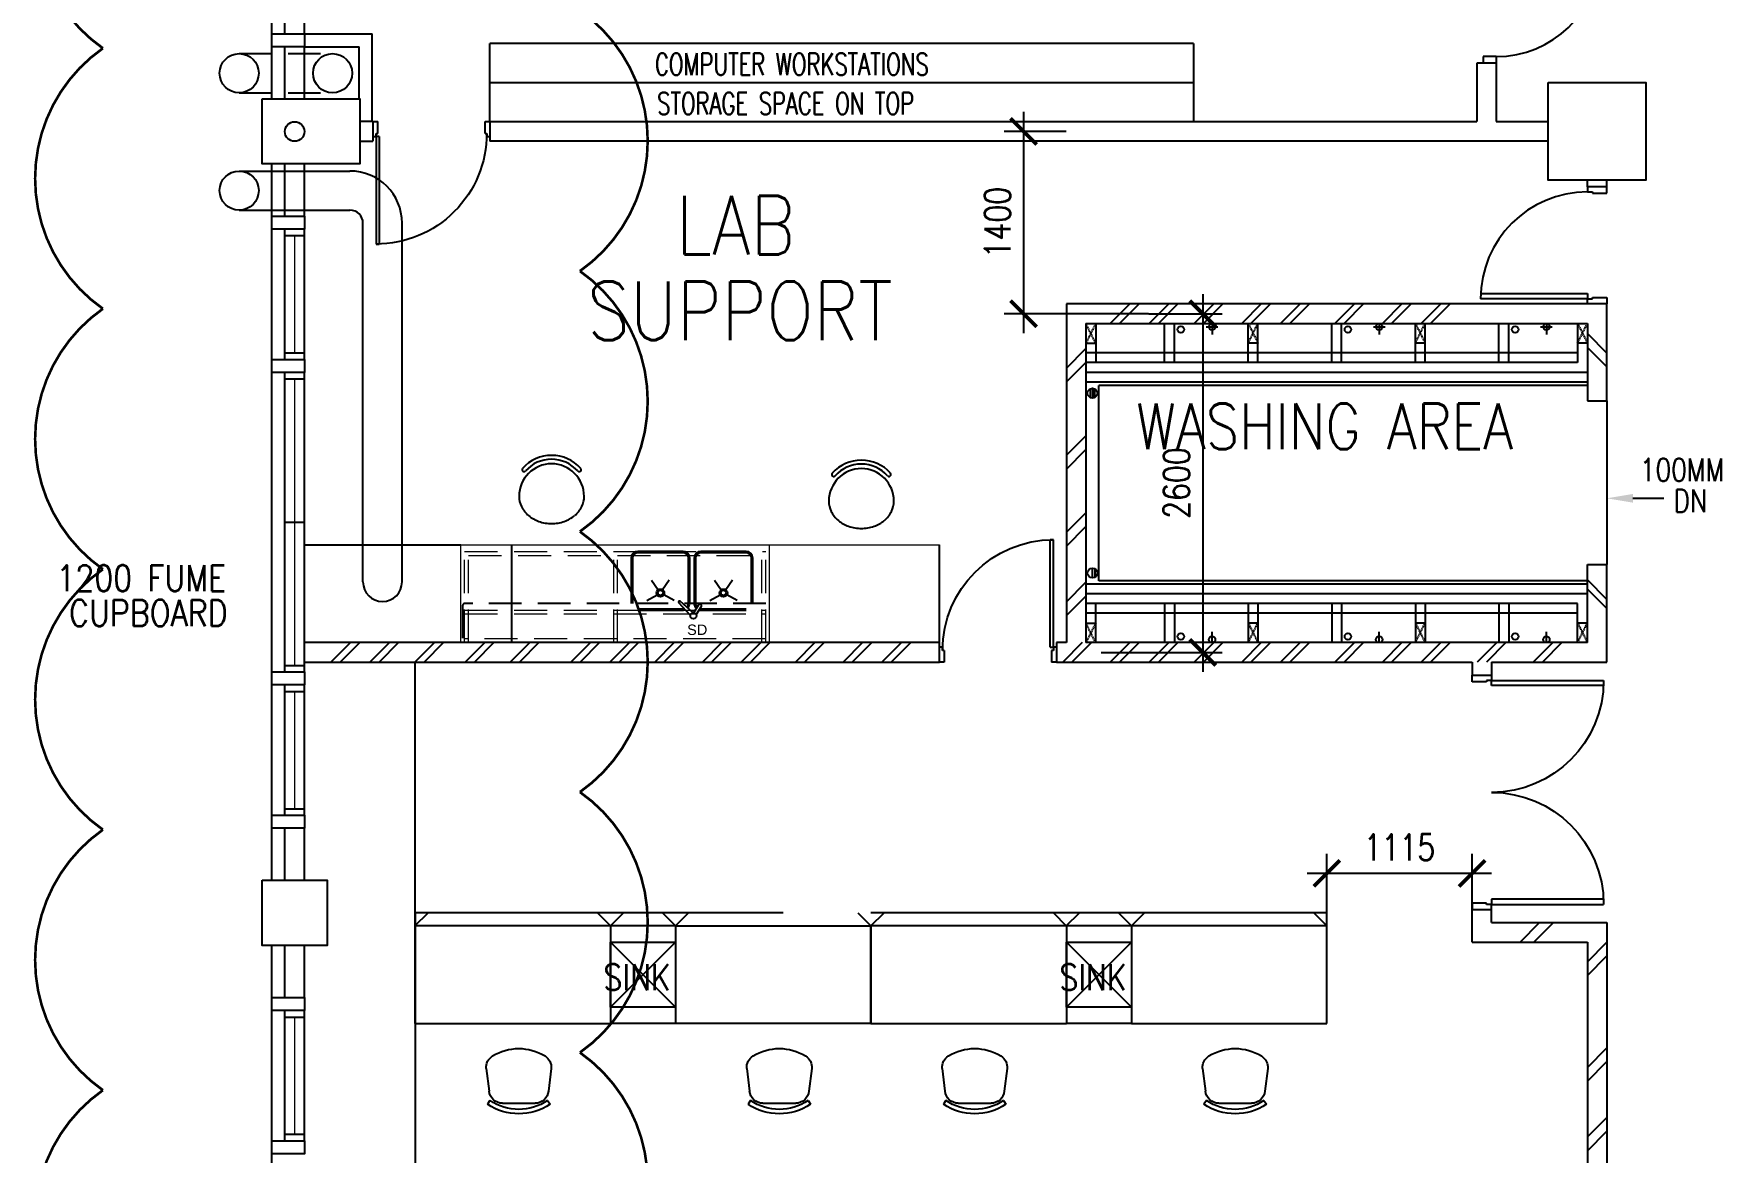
# Model space of a CAD drawing. Extents: x 2687779 to 2997471, y -863049 to -631414.
# Drawn here: x 2944002 to 2956957, y -822262 to -813674 of the extents above; entities that cross this region are included whole.
import ezdxf

# ---------------------------------------------------------------- set-up
doc = ezdxf.new("R2010")
doc.units = 0
doc.header["$LTSCALE"] = 10
doc.header["$MEASUREMENT"] = 0
doc.header["$PDMODE"] = 34
for name, pattern in [('DASHED', [0.75, 0.5, -0.25]), ('DASHEDX2', [38.1, 25.4, -12.7]), ('HIDDEN', [0.375, 0.25, -0.125])]:
    doc.linetypes.add(name, pattern=pattern)
doc.layers.get('0').update_dxf_attribs({"linetype": 'CONTINUOUS'})
doc.layers.get('DEFPOINTS').update_dxf_attribs({"linetype": 'CONTINUOUS'})
for name, color, linetype in [('BO', 7, 'CONTINUOUS'), ('COL', 3, 'CONTINUOUS'), ('DOOR', 5, 'CONTINUOUS'), ('DR', 7, 'CONTINUOUS'), ('DRAIN', 1, 'CONTINUOUS'), ('FURN', 1, 'CONTINUOUS'), ('FURN1', 7, 'CONTINUOUS'), ('H', 1, 'CONTINUOUS'), ('hatch', 7, 'CONTINUOUS'), ('RISERFUME', 1, 'CONTINUOUS'), ('RWDP', 145, 'CONTINUOUS'), ('stair', 7, 'CONTINUOUS'), ('T50', 3, 'CONTINUOUS'), ('WALL', 2, 'CONTINUOUS'), ('WIN', 5, 'CONTINUOUS')]:
    doc.layers.add(name, color=color, linetype=linetype)
doc.styles.add('ADEY', font='', dxfattribs={"height": 110})
doc.styles.add('ROMANS', font='romans.shx', dxfattribs={"width": 0.8, "height": 100})
doc.styles.get("Standard").update_dxf_attribs({"font": 'ROMANS.SHX'})
doc.styles.get('ADEY').set_extended_font_data('Arial Black')
doc.dimstyles.new('STANDARD$0', dxfattribs={"dimscale": 0, "dimtxt": 8, "dimasz": 6, "dimexe": 1, "dimexo": 1, "dimgap": 3, "dimtad": 1, "dimdec": 0, "dimlfac": -1, "dimrnd": 1, "dimzin": 0, "dimdsep": 46, "dimtxsty": 'Standard', "dimcen": 0, "dimclrd": 5, "dimclre": 250, "dimadec": 0, "dimazin": 0, "dimtfac": 1, "dimtdec": 4, "dimtofl": 0, "dimtmove": 0, "dimatfit": 3, "dimfxl": 1, "dimtolj": 1, "dimtzin": 0, "dimarcsym": 0})

# ---------------------------------------------------------------- blocks, each defined once
blk = doc.blocks.new('D900')
at = {"layer": 'DOOR', "color": 7}
for p, q in [((50, 100), (50, 899)), ((80, 899), (50, 899)), ((80, 100), (80, 899)), ((0, 100), (0, 0)), ((0, 100), (50, 100)), ((0, 0), (50, 0)), ((50, 100), (50, 0)), ((50, 100), (80, 100)), ((850, 100), (850, 0)), ((850, 100), (900, 100)), ((850, 0), (900, 0)), ((900, 100), (900, 0))]:
    blk.add_line(p, q, dxfattribs=at)
blk.add_arc((50, 100), 800, 0, 87.8509, dxfattribs=at)
blk = doc.blocks.new('DR-1800-B')
at = {"layer": 'DR'}
for p, q in [((-50, 0), (0, 0)), ((0, 0), (0, -150)), ((-1800, 0), (-1800, -150)), ((-1750, 0), (-1800, 0)), ((-1760, -150), (-1760, -110)), ((-1760, -110), (-1750, -110)), ((-1750, -110), (-1750, 0)), ((-50, -110), (-50, 0)), ((-40, -110), (-50, -110)), ((-40, -150), (-40, -110)), ((-1800, -150), (-1760, -150)), ((-1760, -150), (-1760, -1010)), ((-1720, -150), (-1760, -150)), ((-1720, -1009), (-1720, -150)), ((-80, -1009), (-80, -150)), ((-80, -150), (-40, -150)), ((-40, -150), (-40, -1010)), ((0, -150), (-40, -150))]:
    blk.add_line(p, q, dxfattribs=at)
for centre, start, end in [((-1760, -150), 270, 0), ((-40, -150), 180.0001, 270)]:
    blk.add_arc(centre, 860, start, end, dxfattribs=at)
blk = doc.blocks.new('DR900')
at = {"layer": 'DR', "color": 7}
for p, q in [((25, 940), (50, 940)), ((25, 115), (25, 940)), ((50, 115), (50, 940)), ((0, 115), (25, 115)), ((0, 0), (38, 0)), ((50, 115), (25, 115)), ((25, 115), (25, 90)), ((25, 90), (38, 90)), ((38, 90), (38, 0)), ((862, 90), (875, 90)), ((862, 90), (862, 0)), ((862, 0), (900, 0)), ((875, 115), (900, 115)), ((875, 115), (875, 90))]:
    blk.add_line(p, q, dxfattribs=at)
blk.add_arc((25, 90), 850, 0, 90, dxfattribs=at)
blk = doc.blocks.new('DR-900-B')
at = {"layer": 'DR'}
for p, q in [((0, 900), (-150, 900)), ((-150, 900), (-150, 860)), ((-150, 860), (-110, 860)), ((-110, 860), (-110, 850)), ((-110, 850), (0, 850)), ((0, 850), (0, 900)), ((-150, 40), (-970, 40)), ((-969, 80), (-150, 80)), ((-150, 80), (-150, 40)), ((-150, 40), (-110, 40)), ((-150, 0), (-150, 40)), ((0, 0), (-150, 0)), ((-110, 50), (0, 50)), ((-110, 40), (-110, 50)), ((0, 50), (0, 0))]:
    blk.add_line(p, q, dxfattribs=at)
blk.add_arc((-150, 40), 820, 90, 180, dxfattribs=at)
blk = doc.blocks.new('_ARCHTICK')
at = {"color": 0, "linetype": 'ByBlock', "const_width": 0.15}
blk.add_lwpolyline([(-0.5, -0.5), (0.5, 0.5)], dxfattribs=at)
blk = doc.blocks.new('*D337')
at = {"layer": 'BO', "color": 7, "linetype": 'Continuous', "lineweight": -2, "transparency": 16777216}
for p, q in [((2952976, -815674), (2952976, -818574)), ((2952563, -815824), (2953126, -815824)), ((2952197, -818424), (2953126, -818424))]:
    blk.add_line(p, q, dxfattribs=at)
at = {"layer": 'DEFPOINTS', "color": 0, "linetype": 'Continuous', "transparency": 16777216}
for p in [(2952413, -815824), (2952047, -818424), (2952976, -818424)]:
    blk.add_point(p, dxfattribs=at)
at = {"layer": 'BO', "color": 7, "linetype": 'Continuous', "lineweight": -2, "transparency": 16777216, "xscale": 200, "yscale": 200, "zscale": 200}
for p, rotation in [((2952976, -815824), 90), ((2952976, -818424), 270)]:
    blk.add_blockref('_ARCHTICK', p, dxfattribs=dict(at, rotation=rotation))
at = {"layer": 'BO', "color": 7, "linetype": 'Continuous', "transparency": 16777216, "insert": (2952776, -817124), "char_height": 200, "attachment_point": 5, "rotation": 90, "style": 'ROMANS'}
blk.add_mtext('\\A1;2600', dxfattribs=at)
blk = doc.blocks.new('*D338')
at = {"layer": 'BO', "color": 7, "linetype": 'Continuous', "lineweight": -2, "transparency": 16777216}
for p, q in [((2951601, -814274), (2951601, -815974)), ((2951929, -814424), (2951451, -814424)), ((2952561, -815824), (2951451, -815824))]:
    blk.add_line(p, q, dxfattribs=at)
at = {"layer": 'DEFPOINTS', "color": 0, "linetype": 'Continuous', "transparency": 16777216}
for p in [(2952079, -814424), (2951601, -815824), (2952711, -815824)]:
    blk.add_point(p, dxfattribs=at)
at = {"layer": 'BO', "color": 7, "linetype": 'Continuous', "lineweight": -2, "transparency": 16777216, "xscale": 200, "yscale": 200, "zscale": 200}
for p, rotation in [((2951601, -814424), 90), ((2951601, -815824), 270)]:
    blk.add_blockref('_ARCHTICK', p, dxfattribs=dict(at, rotation=rotation))
at = {"layer": 'BO', "color": 7, "linetype": 'Continuous', "transparency": 16777216, "insert": (2951401, -815124), "char_height": 200, "attachment_point": 5, "rotation": 90, "style": 'ROMANS'}
blk.add_mtext('\\A1;1400', dxfattribs=at)
blk = doc.blocks.new('CHAIR11')
at = {"layer": 'FURN', "color": 1}
for p, q in [((-676, 492), (-653, 318)), ((-176, 492), (-198, 318)), ((-647, 246), (-666, 218)), ((-300, 225), (-552, 225)), ((-205, 246), (-186, 218))]:
    blk.add_line(p, q, dxfattribs=at)
for centre, radius, start, end in [((-574, 501), 102, 121.593, 184.9697), ((-426, 260), 385, 58.407, 121.593), ((-278, 501), 102, 355.0303, 58.407), ((-552, 327), 102, 184.9697, 270), ((-300, 327), 102, 270, 355.0303), ((-426, 569), 425, 235.6197, 304.3803), ((-426, 569), 391, 235.6197, 304.3803)]:
    blk.add_arc(centre, radius, start, end, dxfattribs=at)
blk = doc.blocks.new('*D347')
at = {"layer": 'DEFPOINTS', "color": 0, "linetype": 'Continuous', "transparency": 16777216}
for p in [(2953929, -820121), (2953929, -820649), (2955044, -820649)]:
    blk.add_point(p, dxfattribs=at)
at = {"layer": 'FURN', "color": 7, "linetype": 'Continuous', "lineweight": -2, "transparency": 16777216}
for p, q in [((2953929, -820499), (2953929, -819971)), ((2955044, -820499), (2955044, -819971)), ((2955194, -820121), (2953779, -820121))]:
    blk.add_line(p, q, dxfattribs=at)
at = {"layer": 'FURN', "color": 7, "linetype": 'Continuous', "lineweight": -2, "transparency": 16777216, "xscale": 200, "yscale": 200, "zscale": 200, "rotation": 180}
blk.add_blockref('_ARCHTICK', (2953929, -820121), dxfattribs=at)
at = {"layer": 'FURN', "color": 7, "linetype": 'Continuous', "lineweight": -2, "transparency": 16777216, "xscale": 200, "yscale": 200, "zscale": 200}
blk.add_blockref('_ARCHTICK', (2955044, -820121), dxfattribs=at)
at = {"layer": 'FURN', "color": 7, "linetype": 'Continuous', "transparency": 16777216, "insert": (2954487, -819921), "char_height": 200, "attachment_point": 5, "style": 'ROMANS'}
blk.add_mtext('\\A1;1115', dxfattribs=at)
blk = doc.blocks.new('CHAIR10')
at = {"layer": 'FURN1', "color": 1}
for centre, radius, start, end in [((-515, 735), 216, 116.3827, 140.136), ((-533, 772), 175, 90, 116.3827), ((-533, 697), 250, 270, 90), ((-328, 909), 15, 48.1599, 228.1599), ((-518, 697), 300, 311.8401, 48.1599), ((-443, 697), 299, 160.9198, 180), ((-487, 712), 252, 140.136, 160.9198), ((-518, 697), 270, 311.8401, 48.1599), ((-443, 697), 299, 180, 199.0802), ((-487, 682), 252, 199.0802, 219.864), ((-515, 658), 216, 219.864, 243.6173), ((-533, 622), 175, 243.6173, 270), ((-328, 485), 15, 131.8401, 311.8401)]:
    blk.add_arc(centre, radius, start, end, dxfattribs=at)

msp = doc.modelspace()

# ---------------------------------------------------------------- linework, layer by layer
at = {"color": 9}
for p, q in [((2945829.5, -814174.1), (2945829.5, -808674.1)), ((2945829.5, -820174.1), (2945829.5, -814674.1)), ((2945829.5, -826174.1), (2945829.5, -820674.1))]:
    msp.add_line(p, q, dxfattribs=at)
at = {"color": 5, "linetype": 'DASHED'}
for p, q in [((2952154.5, -815899.1), (2952079.5, -816049.1)), ((2952154.5, -816049.1), (2952079.5, -815899.1)), ((2953325.3, -816049.1), (2953400.3, -815899.1)), ((2953325.3, -815899.1), (2953400.3, -816049.1)), ((2954608.7, -816049.1), (2954683.7, -815899.1)), ((2954608.7, -815899.1), (2954683.7, -816049.1)), ((2955854.5, -815899.1), (2955929.5, -816049.1)), ((2955854.5, -816049.1), (2955929.5, -815899.1)), ((2952079.5, -816049.1), (2952154.5, -816049.1)), ((2953400.3, -816049.1), (2953325.3, -816049.1)), ((2954683.7, -816049.1), (2954608.7, -816049.1)), ((2955929.5, -816049.1), (2955854.5, -816049.1)), ((2952154.5, -818349.1), (2952079.5, -818199.1)), ((2952154.5, -818199.1), (2952079.5, -818349.1)), ((2952079.5, -818199.1), (2952154.5, -818199.1)), ((2953325.3, -818199.1), (2953400.3, -818349.1)), ((2953325.3, -818349.1), (2953400.3, -818199.1)), ((2953400.3, -818199.1), (2953325.3, -818199.1)), ((2954608.7, -818199.1), (2954683.7, -818349.1)), ((2954608.7, -818349.1), (2954683.7, -818199.1)), ((2954683.7, -818199.1), (2954608.7, -818199.1)), ((2955854.5, -818349.1), (2955929.5, -818199.1)), ((2955854.5, -818199.1), (2955929.5, -818349.1)), ((2955929.5, -818199.1), (2955854.5, -818199.1))]:
    msp.add_line(p, q, dxfattribs=at)
at = {"color": 7}
for p, q in [((2952154.5, -815899.1), (2952154.5, -816199.1)), ((2952683.7, -816199.1), (2952683.7, -815899.1)), ((2952758.7, -816199.1), (2952758.7, -815899.1)), ((2953325.3, -816199.1), (2953325.3, -815899.1)), ((2953400.3, -816199.1), (2953400.3, -815899.1)), ((2953967, -816199.1), (2953967, -815899.1)), ((2954042, -816199.1), (2954042, -815899.1)), ((2954608.7, -816199.1), (2954608.7, -815899.1)), ((2954683.7, -816199.1), (2954683.7, -815899.1)), ((2955250.3, -816199.1), (2955250.3, -815899.1)), ((2955325.3, -816199.1), (2955325.3, -815899.1)), ((2955854.5, -815899.1), (2955854.5, -816199.1)), ((2955854.5, -816199.1), (2952079.5, -816199.1)), ((2955929.5, -816274.1), (2952079.5, -816274.1)), ((2955929.5, -816349.1), (2952079.5, -816349.1)), ((2955929.5, -817899.1), (2952079.5, -817899.1)), ((2955929.5, -817974.1), (2952079.5, -817974.1)), ((2955854.5, -818049.1), (2952079.5, -818049.1)), ((2952154.5, -818349.1), (2952154.5, -818049.1)), ((2952683.7, -818049.1), (2952683.7, -818349.1)), ((2952758.7, -818049.1), (2952758.7, -818349.1)), ((2953325.3, -818049.1), (2953325.3, -818349.1)), ((2953400.3, -818049.1), (2953400.3, -818349.1)), ((2953967, -818049.1), (2953967, -818349.1)), ((2954042, -818049.1), (2954042, -818349.1)), ((2954608.7, -818049.1), (2954608.7, -818349.1)), ((2954683.7, -818049.1), (2954683.7, -818349.1)), ((2955250.3, -818049.1), (2955250.3, -818349.1)), ((2955325.3, -818049.1), (2955325.3, -818349.1)), ((2955854.5, -818349.1), (2955854.5, -818049.1))]:
    msp.add_line(p, q, dxfattribs=at)
for p, q in [((2953003.9, -815924.1), (2953092.7, -815924.1)), ((2953048.1, -815899.1), (2953048.1, -815982.3)), ((2954287.2, -815924.1), (2954376, -815924.1)), ((2954331.5, -815899.1), (2954331.5, -815982.3)), ((2955570.6, -815924.1), (2955659.3, -815924.1)), ((2955614.8, -815899.1), (2955614.8, -815982.3)), ((2953048.1, -818349.1), (2953048.1, -818265.9)), ((2954331.5, -818349.1), (2954331.5, -818265.9)), ((2955614.8, -818349.1), (2955614.8, -818265.9))]:
    msp.add_line(p, q)
at = {"color": 8, "linetype": 'DASHED'}
for p, q in [((2955854.5, -816124.1), (2952079.5, -816124.1)), ((2955854.5, -818124.1), (2952079.5, -818124.1))]:
    msp.add_line(p, q, dxfattribs=at)
for centre in [(2952808.2, -815945.5), (2953048.1, -815924.1), (2954091.5, -815945.5), (2954331.5, -815924.1), (2955374.8, -815945.5), (2955614.8, -815924.1), (2952808.2, -818302.7), (2953048.1, -818324.1), (2954091.5, -818302.7), (2954331.5, -818324.1), (2955374.8, -818302.7), (2955614.8, -818324.1)]:
    msp.add_circle(centre, 25)
at = {"layer": 'COL'}
for points in [[(2955629.5, -814049.1), (2956379.5, -814049.1), (2956379.5, -814799.1), (2955629.5, -814799.1)], [(2945754.5, -814174.1), (2946504.5, -814174.1), (2946504.5, -814674.1), (2945754.5, -814674.1)], [(2945754.5, -820174.1), (2946254.5, -820174.1), (2946254.5, -820674.1), (2945754.5, -820674.1)]]:
    msp.add_lwpolyline(points, close=True, dxfattribs=at)
at = {"layer": 'DR', "color": 7, "linetype": 'Continuous'}
msp.add_line((2956279.5, -817241), (2956516.5, -817241), dxfattribs=at)
msp.add_solid([(2956279.5, -817274.3), (2956279.5, -817207.7), (2956079.5, -817241)], dxfattribs=at)
at = {"layer": 'DRAIN', "color": 5}
for p, q in [((2952179.5, -817874.1), (2952179.5, -816374.1)), ((2955929.5, -816374.1), (2952179.5, -816374.1)), ((2955929.5, -817874.1), (2952179.5, -817874.1))]:
    msp.add_line(p, q, dxfattribs=at)
at = {"layer": 'FURN', "linetype": 'Continuous'}
for p, q in [((2948704.5, -813749.1), (2947504.5, -813749.1)), ((2947504.5, -814349.1), (2947504.5, -813749.1)), ((2949904.5, -813749.1), (2948704.5, -813749.1)), ((2951104.5, -813749.1), (2949904.5, -813749.1)), ((2952304.5, -813749.1), (2951104.5, -813749.1)), ((2952904.5, -813749.1), (2952304.5, -813749.1)), ((2952904.5, -813749.1), (2952904.5, -814349.1)), ((2947504.5, -814049.1), (2952904.5, -814049.1)), ((2947504.5, -814349.1), (2948704.5, -814349.1)), ((2948704.5, -814349.1), (2949904.5, -814349.1)), ((2949904.5, -814349.1), (2951104.5, -814349.1)), ((2951104.5, -814349.1), (2952304.5, -814349.1)), ((2952304.5, -814349.1), (2952904.5, -814349.1)), ((2953400.3, -816199.1), (2953325.3, -816199.1)), ((2954683.7, -816199.1), (2954608.7, -816199.1)), ((2952111.5, -816401.3), (2952111.5, -816466.3)), ((2952130.1, -816396.3), (2952130.1, -816471.3)), ((2952148.8, -816466.3), (2952148.8, -816401.3)), ((2946079.5, -817599.1), (2947279.5, -817599.1)), ((2946079.5, -818349.1), (2946079.5, -817599.1)), ((2947669.5, -817599.1), (2947669.5, -818349.1)), ((2950954.5, -818349), (2950954.5, -817599.1)), ((2952130.1, -817851.9), (2952130.1, -817776.9)), ((2952148.8, -817781.9), (2952148.8, -817846.9)), ((2953400.3, -818049.1), (2953325.3, -818049.1)), ((2954683.7, -818049.1), (2954608.7, -818049.1)), ((2947279.5, -818349.1), (2946079.5, -818349.1)), ((2946929.5, -821149.1), (2946929.5, -818499.1, 0)), ((2946928.5, -820523.1), (2947029.5, -820424.1)), ((2946929.5, -820424.1), (2946929.5, -838349.1)), ((2949754.5, -820424.1), (2946929.5, -820424.1)), ((2948329.5, -820424.1), (2948428.5, -820523.1)), ((2948428.5, -820523.1), (2948529.5, -820424.1)), ((2948829.5, -820424.1), (2948928.5, -820523.1)), ((2948928.5, -820523.1), (2949029.5, -820424.1)), ((2950329.5, -820424.1), (2950428.5, -820523.1)), ((2950428.5, -820523.1), (2950529.5, -820424.1)), ((2953929.5, -820424.1), (2950429.5, -820424.1)), ((2951829.5, -820424.1), (2951928.5, -820523.1)), ((2951928.5, -820523.1), (2952029.5, -820424.1)), ((2952329.5, -820424.1), (2952428.5, -820523.1)), ((2952428.5, -820523.1), (2952529.5, -820424.1)), ((2953829.5, -820424.1), (2953929.5, -820524.1)), ((2953929.5, -821274.1), (2953929.5, -820424.1)), ((2948429.5, -820524.1), (2946929.5, -820524.1)), ((2946929.5, -820524.1), (2946929.5, -821274.1)), ((2948429.5, -820524.1), (2946929.5, -820524.1)), ((2946929.5, -821274.1), (2946929.5, -820524.1)), ((2948929.5, -820524.1), (2948429.5, -820524.1)), ((2948429.5, -820524.1), (2948429.5, -821274.1)), ((2948929.5, -820524.1), (2950429.5, -820524.1)), ((2948929.5, -820524.1), (2948929.5, -821274.1)), ((2951929.5, -820524.1), (2950429.5, -820524.1)), ((2950429.5, -820524.1), (2950429.5, -821274.1)), ((2951929.5, -820524.1), (2950429.5, -820524.1)), ((2950429.5, -821274.1), (2950429.5, -820524.1)), ((2953929.5, -820524.1), (2951929.5, -820524.1)), ((2952429.5, -820524.1), (2951929.5, -820524.1)), ((2951929.5, -820524.1), (2951929.5, -821274.1)), ((2953929.5, -820524.1), (2952429.5, -820524.1)), ((2952429.5, -820524.1), (2952429.5, -821274.1)), ((2946929.5, -820649.1), (2946929.5, -821149.1)), ((2948929.5, -821149.1), (2948429.5, -820649.1)), ((2948429.5, -821149.1), (2948929.5, -820649.1)), ((2948429.5, -821149.1), (2948429.5, -820649.1)), ((2948429.5, -820649.1), (2948929.5, -820649.1)), ((2948679.5, -820649.1), (2948929.5, -820649.1)), ((2948929.5, -820649.1), (2948929.5, -821149.1)), ((2950429.5, -820649.1), (2950429.5, -821149.1)), ((2950429.5, -821149.1), (2950429.5, -820649.1)), ((2952429.5, -821149.1), (2951929.5, -820649.1)), ((2951929.5, -821149.1), (2952429.5, -820649.1)), ((2951929.5, -821149.1), (2951929.5, -820649.1)), ((2951929.5, -820649.1), (2952429.5, -820649.1)), ((2952179.5, -820649.1), (2952429.5, -820649.1)), ((2952429.5, -820649.1), (2952429.5, -821149.1)), ((2948929.5, -821149.1), (2948429.5, -821149.1)), ((2952429.5, -821149.1), (2951929.5, -821149.1)), ((2946929.5, -821274.1), (2948429.5, -821274.1)), ((2948929.5, -821274.1), (2948429.5, -821274.1)), ((2950429.5, -821274.1), (2948929.5, -821274.1)), ((2950429.5, -821274.1), (2951929.5, -821274.1)), ((2952429.5, -821274.1), (2951929.5, -821274.1)), ((2952429.5, -821274.1), (2953929.5, -821274.1))]:
    msp.add_line(p, q, dxfattribs=at)
at = {"layer": 'FURN', "color": 5, "linetype": 'DASHED'}
for p, q in [((2952154.5, -815899.1), (2952079.5, -816049.1)), ((2952154.5, -816049.1), (2952079.5, -815899.1)), ((2953325.3, -816049.1), (2953400.3, -815899.1)), ((2953325.3, -815899.1), (2953400.3, -816049.1)), ((2954608.7, -816049.1), (2954683.7, -815899.1)), ((2954608.7, -815899.1), (2954683.7, -816049.1)), ((2955854.5, -815899.1), (2955929.5, -816049.1)), ((2955854.5, -816049.1), (2955929.5, -815899.1)), ((2952079.5, -816049.1), (2952154.5, -816049.1)), ((2953400.3, -816049.1), (2953325.3, -816049.1)), ((2954683.7, -816049.1), (2954608.7, -816049.1)), ((2955929.5, -816049.1), (2955854.5, -816049.1)), ((2952154.5, -818349.1), (2952079.5, -818199.1)), ((2952154.5, -818199.1), (2952079.5, -818349.1)), ((2952079.5, -818199.1), (2952154.5, -818199.1)), ((2953325.3, -818199.1), (2953400.3, -818349.1)), ((2953325.3, -818349.1), (2953400.3, -818199.1)), ((2953400.3, -818199.1), (2953325.3, -818199.1)), ((2954608.7, -818199.1), (2954683.7, -818349.1)), ((2954608.7, -818349.1), (2954683.7, -818199.1)), ((2954683.7, -818199.1), (2954608.7, -818199.1)), ((2955854.5, -818349.1), (2955929.5, -818199.1)), ((2955854.5, -818199.1), (2955929.5, -818349.1)), ((2955929.5, -818199.1), (2955854.5, -818199.1))]:
    msp.add_line(p, q, dxfattribs=at)
at = {"layer": 'FURN', "color": 7}
for p, q in [((2952154.5, -815899.1), (2952154.5, -816199.1)), ((2952683.7, -816199.1), (2952683.7, -815899.1)), ((2952758.7, -816199.1), (2952758.7, -815899.1)), ((2953325.3, -816199.1), (2953325.3, -815899.1)), ((2953400.3, -816199.1), (2953400.3, -815899.1)), ((2953967, -816199.1), (2953967, -815899.1)), ((2954042, -816199.1), (2954042, -815899.1)), ((2954608.7, -816199.1), (2954608.7, -815899.1)), ((2954683.7, -816199.1), (2954683.7, -815899.1)), ((2955250.3, -816199.1), (2955250.3, -815899.1)), ((2955325.3, -816199.1), (2955325.3, -815899.1)), ((2955854.5, -815899.1), (2955854.5, -816199.1)), ((2955854.5, -816199.1), (2952079.5, -816199.1)), ((2955929.5, -816274.1), (2952079.5, -816274.1)), ((2955929.5, -816349.1), (2952079.5, -816349.1)), ((2955929.5, -817899.1), (2952079.5, -817899.1)), ((2955929.5, -817974.1), (2952079.5, -817974.1)), ((2955854.5, -818049.1), (2952079.5, -818049.1)), ((2952154.5, -818349.1), (2952154.5, -818049.1)), ((2952683.7, -818049.1), (2952683.7, -818349.1)), ((2952758.7, -818049.1), (2952758.7, -818349.1)), ((2953325.3, -818049.1), (2953325.3, -818349.1)), ((2953400.3, -818049.1), (2953400.3, -818349.1)), ((2953967, -818049.1), (2953967, -818349.1)), ((2954042, -818049.1), (2954042, -818349.1)), ((2954608.7, -818049.1), (2954608.7, -818349.1)), ((2954683.7, -818049.1), (2954683.7, -818349.1)), ((2955250.3, -818049.1), (2955250.3, -818349.1)), ((2955325.3, -818049.1), (2955325.3, -818349.1)), ((2955854.5, -818349.1), (2955854.5, -818049.1))]:
    msp.add_line(p, q, dxfattribs=at)
at = {"layer": 'FURN'}
for p, q in [((2953003.9, -815924.1), (2953092.7, -815924.1)), ((2953048.1, -815899.1), (2953048.1, -815982.3)), ((2954287.2, -815924.1), (2954376, -815924.1)), ((2954331.5, -815899.1), (2954331.5, -815982.3)), ((2955570.6, -815924.1), (2955659.3, -815924.1)), ((2955614.8, -815899.1), (2955614.8, -815982.3)), ((2948708.1, -818025.8), (2948786.8, -817982.1)), ((2948744.7, -817868.8), (2948795.9, -817942.8)), ((2948881.3, -817868.8), (2948830.1, -817942.8)), ((2948917.9, -818025.8), (2948839.2, -817982.1)), ((2949192.1, -818025.8), (2949270.8, -817982.1)), ((2949228.7, -817868.8), (2949279.9, -817942.8)), ((2949365.3, -817868.8), (2949314.1, -817942.8)), ((2949401.9, -818025.8), (2949323.2, -817982.1)), ((2949042.9, -818141.7), (2948954.5, -818042.5)), ((2949064.3, -818120.3), (2948965.1, -818031.8)), ((2949102.5, -818064.3), (2949066.8, -818120.2)), ((2949122.4, -818077), (2949086.7, -818132.9)), ((2953048.1, -818349.1), (2953048.1, -818265.9)), ((2954331.5, -818349.1), (2954331.5, -818265.9)), ((2955614.8, -818349.1), (2955614.8, -818265.9))]:
    msp.add_line(p, q, dxfattribs=at)
at = {"layer": 'FURN', "color": 8, "linetype": 'DASHED'}
for p, q in [((2955854.5, -816124.1), (2952079.5, -816124.1)), ((2955854.5, -818124.1), (2952079.5, -818124.1))]:
    msp.add_line(p, q, dxfattribs=at)
at = {"layer": 'FURN', "color": 5}
for p, q in [((2952179.5, -817874.1), (2952179.5, -816374.1)), ((2955929.5, -816374.1), (2952179.5, -816374.1)), ((2955929.5, -817874.1), (2952179.5, -817874.1))]:
    msp.add_line(p, q, dxfattribs=at)
at = {"layer": 'FURN', "lineweight": 18}
for p, q in [((2947279.5, -818349.1), (2947279.5, -817599.1)), ((2947279.5, -817599.1), (2950954.5, -817599.1)), ((2949651.5, -818349.1), (2949651.5, -817599.1))]:
    msp.add_line(p, q, dxfattribs=at)
at = {"layer": 'FURN', "color": 8, "linetype": 'DASHEDX2', "lineweight": 5}
for p, q in [((2947309.5, -818349.1), (2947309.5, -817649.1)), ((2947309.5, -817649.1), (2949621.5, -817649.1)), ((2947339.5, -818349.1), (2947339.5, -817649.1)), ((2947339.5, -817679.1), (2949591.5, -817679.1)), ((2948454.5, -818349.1), (2948454.5, -817649.1)), ((2948484.5, -818349.1), (2948484.5, -817649.1)), ((2949591.5, -818349.1), (2949591.5, -817649.1)), ((2949621.5, -818349.1), (2949621.5, -817649.1)), ((2947309.5, -818099.1), (2949621.5, -818099.1)), ((2947309.5, -818129.1), (2949621.5, -818129.1)), ((2949621.5, -818319.1), (2947309.5, -818319.1))]:
    msp.add_line(p, q, dxfattribs=at)
at = {"layer": 'FURN', "linetype": 'HIDDEN', "ltscale": 100}
for p, q in [((2947294.5, -818064.1), (2947294.5, -818349.1)), ((2949621.8, -818049.1), (2947309.5, -818049.1))]:
    msp.add_line(p, q, dxfattribs=at)
at = {"layer": 'FURN'}
for points in [[(2948588, -817700.5), (2948588, -818047.7)], [(2948598, -817700.5), (2948598, -818047.7)], [(2948986.6, -817649.1), (2948639.4, -817649.1)], [(2948986.6, -817659.1), (2948639.4, -817659.1)], [(2949028, -818047.7), (2949028, -817700.5)], [(2949038, -818047.7), (2949038, -817700.5)], [(2949072, -817700.5), (2949072, -818047.7)], [(2949082, -817700.5), (2949082, -818047.7)], [(2949470.6, -817649.1), (2949123.4, -817649.1)], [(2949470.6, -817659.1), (2949123.4, -817659.1)], [(2949512, -818047.7), (2949512, -817700.5)], [(2949522, -818047.7), (2949522, -817700.5)], [(2948639.4, -818089.1), (2948986.6, -818089.1)], [(2948639.4, -818099.1), (2948986.6, -818099.1)], [(2949123.4, -818089.1), (2949470.6, -818089.1)], [(2949123.4, -818099.1), (2949470.6, -818099.1)]]:
    msp.add_lwpolyline(points, dxfattribs=at)
for centre, radius in [((2952808.2, -815945.5), 25), ((2953048.1, -815924.1), 25), ((2954091.5, -815945.5), 25), ((2954331.5, -815924.1), 25), ((2955374.8, -815945.5), 25), ((2955614.8, -815924.1), 25), ((2948813, -817967.5), 30), ((2948813, -817967.5), 20), ((2949297, -817967.5), 30), ((2949297, -817967.5), 20), ((2949066, -818143.4), 23.2), ((2952808.2, -818302.7), 25), ((2953048.1, -818324.1), 25), ((2954091.5, -818302.7), 25), ((2954331.5, -818324.1), 25), ((2955374.8, -818302.7), 25), ((2955614.8, -818324.1), 25)]:
    msp.add_circle(centre, radius, dxfattribs=at)
at = {"layer": 'FURN', "linetype": 'Continuous'}
for centre in [(2952130.1, -816433.8), (2952130.1, -817814.4)]:
    msp.add_circle(centre, 37.5, dxfattribs=at)
at = {"layer": 'FURN'}
for centre, radius, start, end in [((2948639.4, -817700.5), 51.4, 90, 180), ((2948639.4, -817700.5), 41.4, 90, 180), ((2948986.6, -817700.5), 51.4, 0, 90), ((2948986.6, -817700.5), 41.4, 0, 90), ((2949123.4, -817700.5), 51.4, 90, 180), ((2949123.4, -817700.5), 41.4, 90, 180), ((2949470.6, -817700.5), 51.4, 0, 90), ((2949470.6, -817700.5), 41.4, 0, 90), ((2948959.8, -818037.2), 7.55, 45, 225), ((2948986.6, -818047.7), 41.4, 270, 281.99438), ((2948986.6, -818047.7), 51.4, 270, 288.18245), ((2948986.6, -818047.7), 41.4, 314.91191, 0), ((2948986.6, -818047.7), 51.4, 315.56701, 0), ((2949123.4, -818047.7), 51.4, 180, 227.71105), ((2949123.4, -818047.7), 41.4, 180, 225.33627), ((2949115.2, -818066.4), 12.8, 304.378, 170.4414), ((2949123.4, -818047.7), 51.4, 254.36487, 270), ((2949123.4, -818047.7), 41.4, 258.63742, 270)]:
    msp.add_arc(centre, radius, start, end, dxfattribs=at)
at = {"layer": 'FURN', "linetype": 'HIDDEN', "ltscale": 30}
msp.add_arc((2947309.5, -818064.1), 15, 90, 180, dxfattribs=at)
at = {"layer": 'H'}
for p, q in [((2952416.8, -815749.1), (2952266.8, -815899.1)), ((2952487.5, -815749.1), (2952337.5, -815899.1)), ((2952715.5, -815749.1), (2952565.5, -815899.1)), ((2952786.2, -815749.1), (2952636.2, -815899.1)), ((2953060.6, -815749.1), (2952910.6, -815899.1)), ((2953131.3, -815749.1), (2952981.3, -815899.1)), ((2953425.8, -815749.1), (2953275.8, -815899.1)), ((2953496.5, -815749.1), (2953346.5, -815899.1)), ((2953724.5, -815749.1), (2953574.5, -815899.1)), ((2953795.2, -815749.1), (2953645.2, -815899.1)), ((2954140.6, -815749.1), (2953990.6, -815899.1)), ((2954211.3, -815749.1), (2954061.3, -815899.1)), ((2954505.8, -815749.1), (2954355.8, -815899.1)), ((2954576.5, -815749.1), (2954426.5, -815899.1)), ((2954804.5, -815749.1), (2954654.5, -815899.1)), ((2954875.2, -815749.1), (2954725.2, -815899.1)), ((2956079.5, -818017.2), (2955929.5, -817867.2)), ((2956079.5, -818087.9), (2955929.5, -817937.9)), ((2946433.8, -818349.1), (2946283.8, -818499.1)), ((2946504.5, -818349.1), (2946354.5, -818499.1)), ((2946732.5, -818349.1), (2946582.5, -818499.1)), ((2946803.2, -818349.1), (2946653.2, -818499.1)), ((2947077.6, -818349.1), (2946927.6, -818499.1)), ((2947148.3, -818349.1), (2946998.3, -818499.1)), ((2947464.5, -818349.1), (2947314.5, -818499.1)), ((2947535.2, -818349.1), (2947385.2, -818499.1)), ((2947809.6, -818349.1), (2947659.6, -818499.1)), ((2947880.3, -818349.1), (2947730.3, -818499.1)), ((2948275.8, -818349.1), (2948125.8, -818499.1)), ((2948346.5, -818349.1), (2948196.5, -818499.1)), ((2948574.5, -818349.1), (2948424.5, -818499.1)), ((2948645.2, -818349.1), (2948495.2, -818499.1)), ((2948919.6, -818349.1), (2948769.6, -818499.1)), ((2948990.3, -818349.1), (2948840.3, -818499.1)), ((2949284.8, -818349.1), (2949134.8, -818499.1)), ((2949355.5, -818349.1), (2949205.5, -818499.1)), ((2949583.5, -818349.1), (2949433.5, -818499.1)), ((2949654.2, -818349.1), (2949504.2, -818499.1)), ((2949999.6, -818349.1), (2949849.6, -818499.1)), ((2950070.3, -818349.1), (2949920.3, -818499.1)), ((2950364.8, -818349.1), (2950214.8, -818499.1)), ((2950435.5, -818349.1), (2950285.5, -818499.1)), ((2950663.5, -818349.1), (2950513.5, -818499.1)), ((2950734.2, -818349.1), (2950584.2, -818499.1)), ((2952051.6, -818349.1), (2951901.6, -818499.1)), ((2952122.3, -818349.1), (2951972.3, -818499.1)), ((2952416.8, -818349.1), (2952266.8, -818499.1)), ((2952487.5, -818349.1), (2952337.5, -818499.1)), ((2952715.5, -818349.1), (2952565.5, -818499.1)), ((2952786.2, -818349.1), (2952636.2, -818499.1)), ((2953060.6, -818349.1), (2952910.6, -818499.1)), ((2953131.3, -818349.1), (2952981.3, -818499.1)), ((2953425.8, -818349.1), (2953275.8, -818499.1)), ((2953496.5, -818349.1), (2953346.5, -818499.1)), ((2953724.5, -818349.1), (2953574.5, -818499.1)), ((2953795.2, -818349.1), (2953645.2, -818499.1)), ((2954140.6, -818349.1), (2953990.6, -818499.1)), ((2954211.3, -818349.1), (2954061.3, -818499.1)), ((2954505.8, -818349.1), (2954355.8, -818499.1)), ((2954576.5, -818349.1), (2954426.5, -818499.1)), ((2954804.5, -818349.1), (2954654.5, -818499.1)), ((2954875.2, -818349.1), (2954725.2, -818499.1)), ((2955233.5, -818349.1), (2955083.5, -818499.1)), ((2955304.2, -818349.1), (2955154.2, -818499.1)), ((2955663.8, -818349.1), (2955513.8, -818499.1)), ((2955734.5, -818349.1), (2955584.5, -818499.1))]:
    msp.add_line(p, q, dxfattribs=at)
at = {"layer": 'hatch', "color": 1}
for p, q in [((2955929.5, -815975.9), (2956079.5, -816125.9)), ((2951929.5, -816241.4), (2952079.5, -816091.4)), ((2955929.5, -816082), (2956079.5, -816232)), ((2951929.5, -816347.4), (2952079.5, -816197.4)), ((2951929.5, -816910.9), (2952079.5, -816760.9)), ((2951929.5, -817017), (2952079.5, -816867)), ((2951929.5, -817501.5), (2952079.5, -817351.5)), ((2951929.5, -817607.6), (2952079.5, -817457.6)), ((2951929.5, -818035.2), (2952079.5, -817885.2)), ((2951929.5, -818141.3), (2952079.5, -817991.3)), ((2955413, -820649.1), (2955563, -820499.1)), ((2955519.1, -820649.1), (2955669.1, -820499.1)), ((2955929.5, -820799.1), (2956079.5, -820649.1)), ((2955929.5, -820905.2), (2956079.5, -820755.2)), ((2955929.5, -821610.2), (2956079.5, -821460.2)), ((2955929.5, -821716.3), (2956079.5, -821566.3)), ((2955929.5, -822144), (2956079.5, -821994)), ((2955929.5, -822250), (2956079.5, -822100))]:
    msp.add_line(p, q, dxfattribs=at)
at = {"layer": 'hatch', "linetype": 'Continuous'}
for p, q in [((2953400.3, -816199.1), (2953325.3, -816199.1)), ((2954683.7, -816199.1), (2954608.7, -816199.1)), ((2956079.5, -816492.1), (2956079.5, -817749.1)), ((2953400.3, -818049.1), (2953325.3, -818049.1)), ((2954683.7, -818049.1), (2954608.7, -818049.1))]:
    msp.add_line(p, q, dxfattribs=at)
at = {"layer": 'RISERFUME', "linetype": 'Continuous', "ltscale": 100}
for p, q in [((2946079.5, -813674.1), (2946600, -813674.1)), ((2946079.5, -813774.1), (2946500, -813774.1)), ((2945579.1, -814728), (2946429.5, -814728, 0)), ((2945579.1, -815028), (2946429.5, -815028))]:
    msp.add_line(p, q, dxfattribs=at)
at = {"layer": 'RISERFUME', "linetype": 'Continuous'}
for p, q in [((2946600, -814349.1), (2946600, -813674.1)), ((2946500, -814174.1), (2946500, -813774.1)), ((2946529.5, -817883.1), (2946529.5, -815128)), ((2946829.5, -817883.1), (2946829.5, -815128, 0))]:
    msp.add_line(p, q, dxfattribs=at)
at = {"layer": 'RISERFUME', "linetype": 'HIDDEN', "ltscale": 100}
for p, q in [((2945579.1, -813827), (2946295.8, -813827)), ((2945579.1, -814127), (2946295.8, -814127))]:
    msp.add_line(p, q, dxfattribs=at)
at = {"layer": 'RISERFUME', "color": 3, "linetype": 'Continuous', "const_width": 20}
for points in [[(2944532.9, -811785.6, 0.5205671), (2944532.9, -813785.6, 0.5205671), (2944532.9, -815785.6, 0.5205671), (2944532.9, -817785.6, 0.5205671), (2944532.9, -819785.6, 0.5205671), (2944532.9, -821785.6, 0.5205671), (2944532.9, -823785.6, 0.5205671)], [(2948194.9, -823496.4, 0.5205671), (2948194.9, -821496.4, 0.5205671), (2948194.9, -819496.4, 0.5205671), (2948194.9, -817496.4, 0.5205671), (2948194.9, -815496.4, 0.5205671), (2948194.9, -813496.4, 0.5205671)]]:
    msp.add_lwpolyline(points, format="xyb", dxfattribs=at)
at = {"layer": 'RISERFUME', "linetype": 'Continuous', "ltscale": 100}
for centre in [(2945579.1, -813977), (2946295.8, -813977), (2945579.1, -814878)]:
    msp.add_circle(centre, 150, dxfattribs=at)
at = {"layer": 'RISERFUME', "linetype": 'Continuous'}
for centre, radius, start, end in [((2946429.5, -815128, 0), 400, 0, 90), ((2946429.5, -815128, 0), 100, 0, 90), ((2946679.5, -817883.1, 0), 150, 180, 0)]:
    msp.add_arc(centre, radius, start, end, dxfattribs=at)
at = {"layer": 'RWDP', "color": 142, "linetype": 'Continuous'}
msp.add_circle((2946004.5, -814425), 75, dxfattribs=at)
at = {"layer": 'WALL'}
for p, q in [((2945929.5, -814174.1), (2945929.5, -813774.1)), ((2946079.5, -814174.1), (2946079.5, -813774.1)), ((2955229.5, -813849.1), (2955229.5, -814349.1)), ((2955079.5, -813899.1), (2955079.5, -814349.1)), ((2955229.5, -813899.1), (2955079.5, -813899.1)), ((2946604.5, -814349.1), (2946504.5, -814349.1)), ((2946604.5, -814349.1), (2946604.5, -814499.1)), ((2947504.5, -814349.1), (2947504.5, -814499.1)), ((2947504.5, -814349.1), (2955079.5, -814349.1)), ((2955229.5, -814349.1), (2955629.5, -814349.1)), ((2946504.5, -814499.1), (2946604.5, -814499.1)), ((2955629.5, -814499.1), (2947504.5, -814499.1)), ((2945929.5, -815074.1), (2945929.5, -814674.1)), ((2946079.5, -815074.1), (2946079.5, -814674.1)), ((2955929.5, -814849.1), (2955929.5, -814799.1)), ((2956079.5, -814849.1), (2956079.5, -814799.1)), ((2955929.5, -815749.1), (2951929.5, -815749.1)), ((2951929.5, -815749.1), (2951929.5, -818349.1)), ((2956079.5, -816492.1), (2956079.5, -815749.1)), ((2952079.5, -815899.1), (2955929.5, -815899.1)), ((2952079.5, -815899.1), (2952079.5, -818349.1)), ((2955929.5, -815899.1), (2955929.5, -816492.1)), ((2955929.5, -816492.1), (2956079.5, -816492.1)), ((2955929.5, -817749.1), (2956079.5, -817749.1)), ((2955929.5, -818349.1), (2955929.5, -817749.1)), ((2956079.5, -818499.1), (2956079.5, -817749.1)), ((2955929.5, -818349.1), (2955929.5, -817886.6)), ((2950954.5, -818349.1), (2946079.5, -818349.1)), ((2950954.5, -818499.1), (2950954.5, -818349.1)), ((2951854.5, -818349.1), (2951854.5, -818499.1)), ((2951929.5, -818349.1), (2951854.5, -818349.1)), ((2955929.5, -818349.1), (2952079.5, -818349.1)), ((2946079.5, -818499.1, 0), (2950954.5, -818499.1)), ((2951854.5, -818499.1), (2955044.5, -818499.1)), ((2955044.5, -818499.1), (2955044.5, -818599.1)), ((2955044.5, -818499.1), (2955044.5, -818599.1)), ((2955194.5, -818499.1), (2955194.5, -818599.1)), ((2955194.5, -818499.1), (2955194.5, -818599.1)), ((2955194.5, -818499.1), (2956079.5, -818499.1)), ((2945929.5, -820174.1), (2945929.5, -819774.1)), ((2946079.5, -820174.1), (2946079.5, -819774.1)), ((2955044.5, -820649.1), (2955044.5, -820399.1)), ((2955194.5, -820499.1), (2955194.5, -820399.1)), ((2955194.5, -820499.1), (2956079.5, -820499.1)), ((2956079.5, -820499.1), (2956079.5, -826049.1)), ((2945929.5, -821074.1), (2945929.5, -820674.1)), ((2946079.5, -821074.1), (2946079.5, -820674.1)), ((2955044.5, -820649.1), (2955929.5, -820649.1)), ((2955929.5, -820649.1), (2955929.5, -826049.1))]:
    msp.add_line(p, q, dxfattribs=at)
for points in [[(2945829.5, -813674.1), (2946079.5, -813674.1), (2946079.5, -813774.1), (2945829.5, -813774.1)], [(2945829.5, -815074.1), (2946079.5, -815074.1), (2946079.5, -815174.1), (2945829.5, -815174.1)], [(2945829.5, -816174.1), (2946079.5, -816174.1), (2946079.5, -816274.1), (2945829.5, -816274.1)], [(2945829.5, -818574.1), (2946079.5, -818574.1), (2946079.5, -818674.1), (2945829.5, -818674.1)], [(2945829.5, -819674.1), (2946079.5, -819674.1), (2946079.5, -819774.1), (2945829.5, -819774.1)], [(2945829.5, -821074.1), (2946079.5, -821074.1), (2946079.5, -821174.1), (2945829.5, -821174.1)], [(2945829.5, -822174.1), (2946079.5, -822174.1), (2946079.5, -822274.1), (2945829.5, -822274.1)]]:
    msp.add_lwpolyline(points, close=True, dxfattribs=at)
at = {"layer": 'WIN'}
for p, q in [((2945929.5, -813674.1), (2945929.5, -812674.1)), ((2946079.5, -813674.1), (2946079.5, -812674.1)), ((2945929.5, -816174.1), (2945929.5, -815174.1)), ((2945929.5, -815224.1), (2946079.5, -815224.1)), ((2946079.5, -816174.1), (2946079.5, -815174.1)), ((2945929.5, -816124.1), (2946079.5, -816124.1)), ((2945929.5, -818574.1), (2945929.5, -816274.1)), ((2946079.5, -818574.1), (2946079.5, -816274.1)), ((2945929.5, -816324.1), (2946079.5, -816324.1)), ((2945929.5, -817424.1), (2946079.5, -817424.1)), ((2945929.5, -818524.1), (2946079.5, -818524.1)), ((2945929.5, -819674.1), (2945929.5, -818674.1)), ((2945929.5, -818724.1), (2946079.5, -818724.1)), ((2946079.5, -819674.1), (2946079.5, -818674.1)), ((2945929.5, -819624.1), (2946079.5, -819624.1)), ((2945929.5, -822174.1), (2945929.5, -821174.1)), ((2945929.5, -821224.1), (2946079.5, -821224.1)), ((2946079.5, -822174.1), (2946079.5, -821174.1)), ((2945929.5, -822124.1), (2946079.5, -822124.1))]:
    msp.add_line(p, q, dxfattribs=at)
at = {"layer": 'WIN', "const_width": 10, "flags": 128}
for points in [[(2946004.5, -816124.1), (2946004.5, -815224.1)], [(2946004.5, -818524.1), (2946004.5, -816324.1)], [(2946004.5, -818724.1), (2946004.5, -819624.1)], [(2946004.5, -822124.1), (2946004.5, -821224.1)]]:
    msp.add_lwpolyline(points, dxfattribs=at)

# ---------------------------------------------------------------- block references
at = {"linetype": 'Continuous', "xscale": -1}
for p in [(2947299.5, -822110.8), (2949299.5, -822110.8), (2950799.5, -822110.8), (2952799.5, -822110.8)]:
    msp.add_blockref('CHAIR11', p, dxfattribs=at)
at = {"layer": 'BO', "linetype": 'Continuous', "rotation": 90}
for p in [(2948674.5, -816693.3), (2951052.5, -816730.3)]:
    msp.add_blockref('CHAIR10', p, dxfattribs=at)
at = {"layer": 'DR', "linetype": 'Continuous', "xscale": -1, "rotation": 179.9999999799897}
msp.add_blockref('DR900', (2946604.5, -814349.1), dxfattribs=at)
at = {"layer": 'DR', "linetype": 'Continuous', "xscale": -1}
msp.add_blockref('DR900', (2951854.5, -818499.1), dxfattribs=at)
at = {"layer": 'stair', "rotation": 270}
msp.add_blockref('D900', (2955129.5, -812999.1), dxfattribs=at)
at = {"layer": 'WALL', "linetype": 'Continuous'}
msp.add_blockref('DR-900-B', (2956079.5, -815749.1), dxfattribs=at)
at = {"layer": 'WALL', "xscale": -1, "rotation": 90}
msp.add_blockref('DR-1800-B', (2955044.5, -820399.1), dxfattribs=at)

# ---------------------------------------------------------------- texts
at = {"layer": 'FURN', "color": 7, "linetype": 'Continuous', "style": 'ROMANS', "width": 0.7}
for s, p in [('COMPUTER WORKSTATIONS ', (2948771.5, -813993.4)), ('STORAGE SPACE ON TOP ', (2948787.5, -814294.4))]:
    msp.add_text(s, height=170, dxfattribs=at).set_placement(p)
at = {"layer": 'FURN', "color": 7, "style": 'ROMANS', "width": 0.85}
for s, p in [('1200 FUME', (2944174.7, -817954.5)), ('CUPBOARD', (2944272.7, -818221.5)), ('SINK', (2948375.2, -821018.4)), ('SINK', (2951875.2, -821018.4))]:
    msp.add_text(s, height=200, dxfattribs=at).set_placement(p)
at = {"layer": 'FURN', "insert": (2949018, -818210.2), "char_height": 80, "width": 577.511, "attachment_point": 1, "style": 'ADEY'}
msp.add_mtext('{\\fArial|b0|i0|c0|p34;SD}', dxfattribs=at)
at = {"layer": 'stair', "color": 7, "linetype": 'Continuous', "style": 'ROMANS', "width": 0.8}
for s, p in [('100MM ', (2956333.2, -817109.8)), ('DN', (2956591.2, -817347.7))]:
    msp.add_text(s, height=175, dxfattribs=at).set_placement(p)
at = {"layer": 'T50', "color": 3, "style": 'ROMANS', "width": 0.85}
for s, height, p in [('LAB', 450, (2948931.3, -815369.8)), ('SUPPORT', 450, (2948250.4, -816026.3)), ('WASHING AREA', 350, (2952465, -816863.8))]:
    msp.add_text(s, height=height, dxfattribs=at).set_placement(p)

# ---------------------------------------------------------------- dimensions: what is measured, and where the dimension line sits
at = {"layer": 'BO', "linetype": 'Continuous'}
for base, p1, p2, picture, middle in [((2951601, -815824.1), (2952079.5, -814424.1), (2952711.2, -815824.1), '*D338', (2951401, -815124.1)), ((2952976, -818424.1), (2952412.5, -815824.1), (2952047.3, -818424.1), '*D337', (2952776, -817124.1))]:
    dim = msp.add_linear_dim(base=base, p1=p1, p2=p2, angle=90, dimstyle='STANDARD$0', override={"dimscale": 100, "dimtxt": 2, "dimasz": 2, "dimexe": 1.5, "dimexo": 1.5, "dimgap": 1, "dimtxsty": 'ROMANS', "dimblk": 'ARCHTICK', "dimdle": 1.5, "dimclrd": 7, "dimclre": 7, "dimclrt": 7, "dimtdec": 0, "dimtmove": 2}, dxfattribs=at)
    dim.commit()
    dim.dimension.update_dxf_attribs({"geometry": picture, "text_midpoint": middle})
at = {"layer": 'FURN', "linetype": 'Continuous'}
dim = msp.add_linear_dim(base=(2953929.5, -820121), p1=(2955044.5, -820649.1), p2=(2953929.5, -820649.1), dimstyle='STANDARD$0', override={"dimscale": 100, "dimtxt": 2, "dimasz": 2, "dimexe": 1.5, "dimexo": 1.5, "dimgap": 1, "dimtxsty": 'ROMANS', "dimblk": 'ARCHTICK', "dimdle": 1.5, "dimclrd": 7, "dimclre": 7, "dimclrt": 7, "dimtdec": 0, "dimtmove": 2}, dxfattribs=at)
dim.commit()
dim.dimension.update_dxf_attribs({"geometry": '*D347', "text_midpoint": (2954487, -819921)})

doc.saveas('drawing.dxf')
